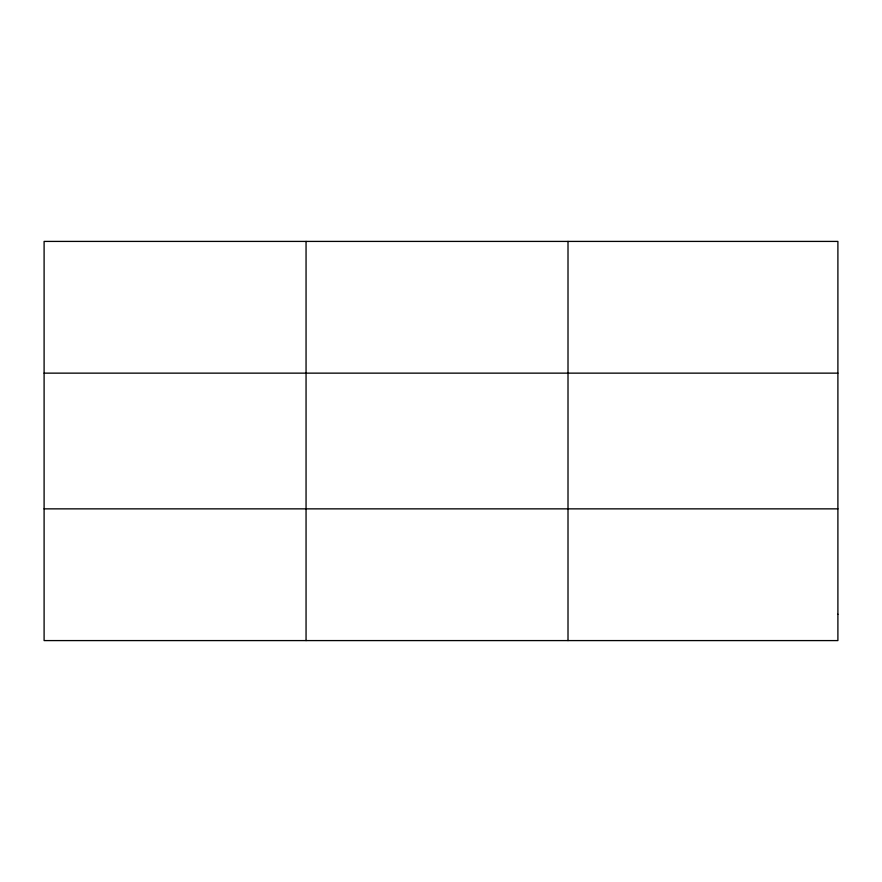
<?xml version="1.0" encoding="UTF-8"?>
<svg xmlns="http://www.w3.org/2000/svg" width="882" height="882" viewBox="0 0 882 882"><rect width="100%" height="100%" fill="white"/><g stroke="black" fill="none" stroke-linecap="round" stroke-linejoin="round"><path stroke-width="1.32" d="M306.054 640.586L306.054 241.414M568.008 640.586L568.008 241.414M44.1 373.141L837.9 373.141M44.1 508.859L837.9 508.859M837.9 614.247L837.9 640.586L44.1 640.586L44.1 241.414L837.9 241.414L837.9 614.247"/></g></svg>
